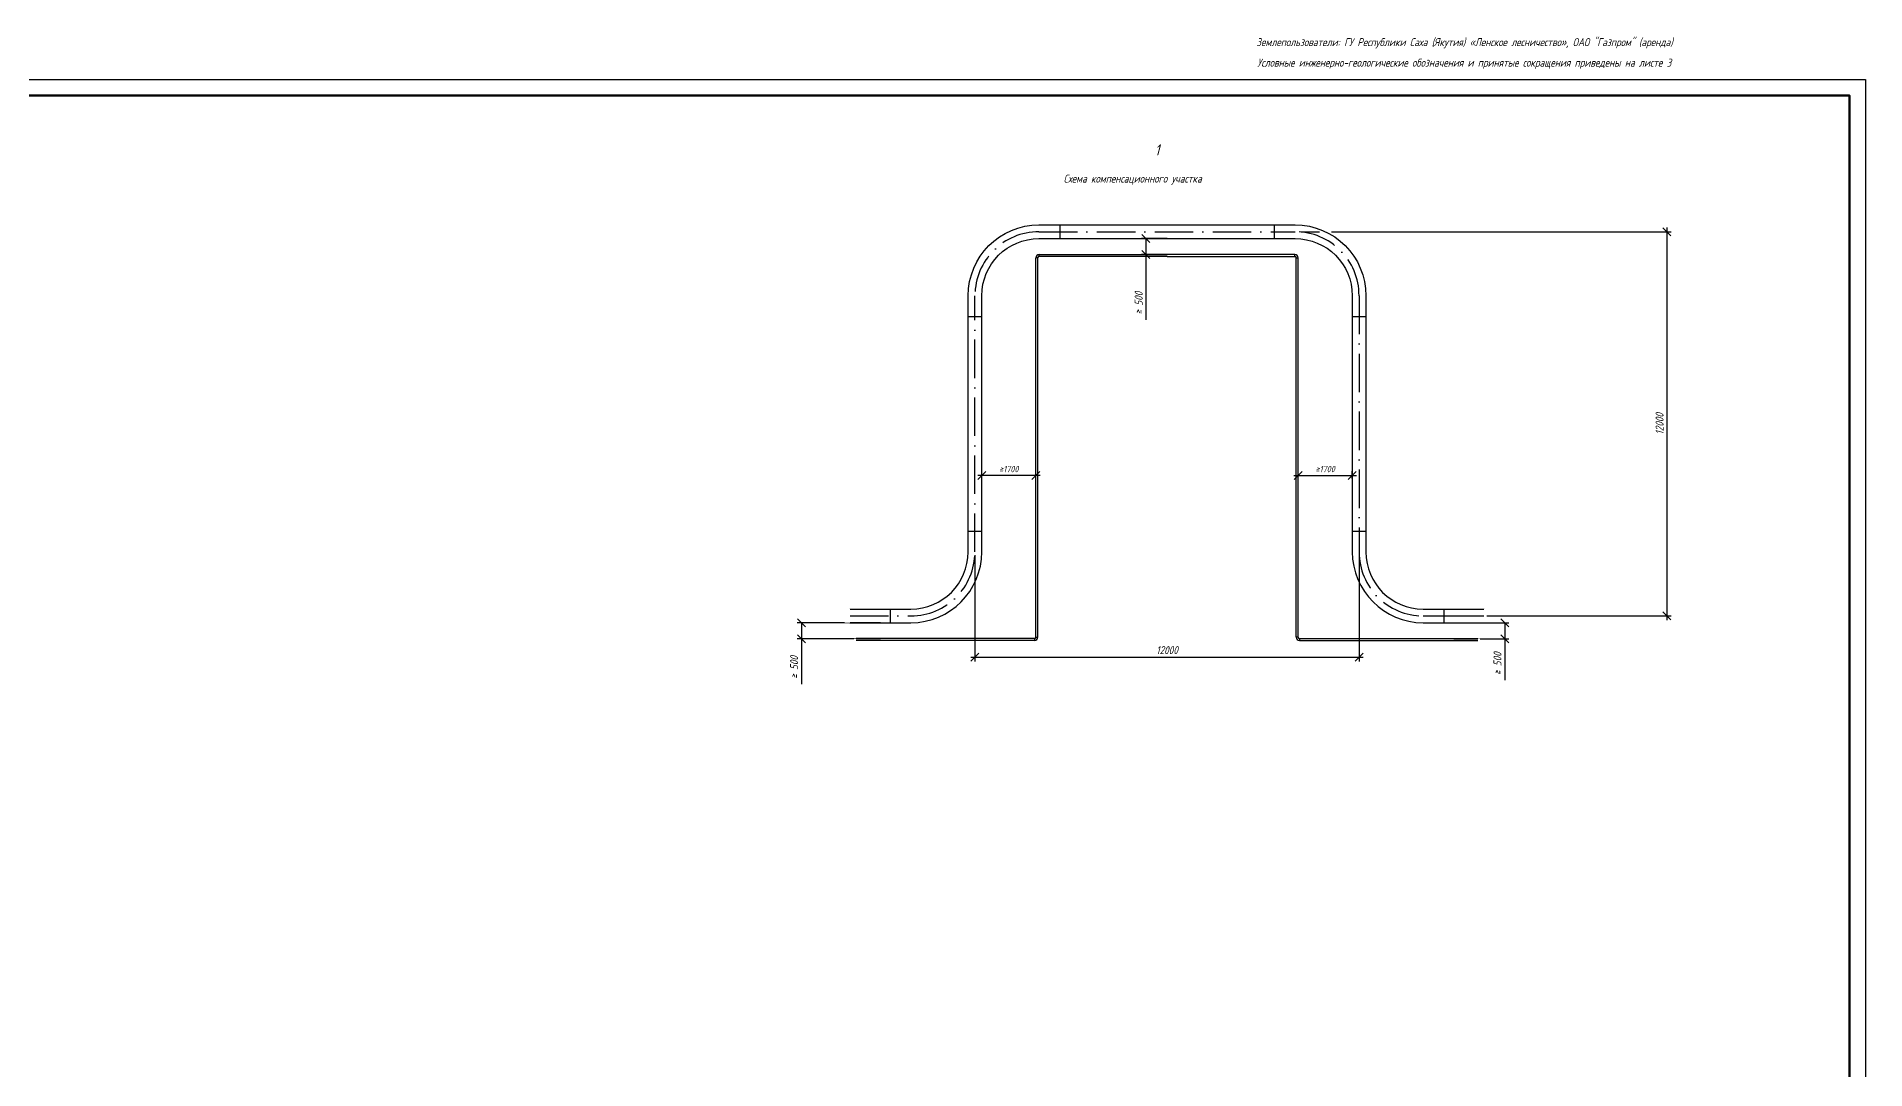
# Model space of a CAD drawing. Extents: x 0 to 1712, y -36 to 643.
# Drawn here: x 1141 to 1712, y 320 to 643 of the extents above; entities that cross this region are included whole.
import ezdxf
from ezdxf import colors
from ezdxf.entities.mleader import LeaderData, LeaderLine
from ezdxf.enums import TextEntityAlignment as Align
from ezdxf.math import Vec2, Vec3

# ---------------------------------------------------------------- set-up
doc = ezdxf.new("R2010")
doc.units = 0
doc.linetypes.add('ACAD_ISO10W100', pattern=[18, 12, -3, 0, -3])
doc.layers.add('ИИ_ОФОРМЛЕНИЕ_025', color=7, linetype='Continuous', lineweight=25)
doc.layers.add('ИИ_ТЕКСТ_025', color=7, linetype='Continuous', lineweight=25)
doc.layers.add('ТХ-Л', color=140, linetype='Continuous')
doc.styles.add('VNIPISIMPLEXCUR', font='simplex.shx', dxfattribs={"width": 0.8, "oblique": 15})
doc.dimstyles.new('Алекс', dxfattribs={"dimtxt": 2.5, "dimasz": 2.5, "dimexe": 1.33, "dimexo": 1, "dimgap": 1, "dimtad": 1, "dimdec": 0, "dimlfac": 100, "dimrnd": 1, "dimzin": 0, "dimdsep": 46, "dimtxsty": 'Standard', "dimblk": 'OBLIQUE', "dimcen": 2.5, "dimdle": 1.33, "dimadec": 0, "dimazin": 0, "dimtfac": 1, "dimtdec": 0, "dimtofl": 0, "dimtmove": 0, "dimatfit": 3, "dimfxl": 1, "dimtolj": 1, "dimtzin": 0, "dimarcsym": 0})

# ---------------------------------------------------------------- blocks, each defined once
blk = doc.blocks.new('ИИ03А2Х4')
at = {"color": 0, "linetype": 'Continuous', "lineweight": 25}
blk.add_lwpolyline([(0, 0), (0, 594), (1682, 594), (1682, 0)], close=True, dxfattribs=at)
at = {"color": 0, "linetype": 'Continuous', "lineweight": 50}
blk.add_lwpolyline([(20, 5), (20, 589), (1677, 589), (1677, 5)], close=True, dxfattribs=at)
at = {"color": 0, "linetype": 'Continuous', "style": 'VNIPISIMPLEXCUR', "oblique": 15, "width": 0.8, "flags": 8}
blk.add_attdef('FORMAT', text='', height=2.5, dxfattribs=at).set_placement((1677, 1.25), align=Align.RIGHT)
blk = doc.blocks.new('_Oblique')
at = {"color": 0, "linetype": 'ByBlock', "lineweight": -2}
blk.add_line((-0.5, -0.5), (0.5, 0.5), dxfattribs=at)
blk = doc.blocks.new('*D50')
at = {"layer": 'Defpoints', "color": 0, "transparency": 16777216}
for p in [(1434.21, 481.65), (1554.21, 481.65), (1554.21, 448.72)]:
    blk.add_point(p, dxfattribs=at)
at = {"layer": 'ТХ-Л', "color": 0, "lineweight": -2, "transparency": 16777216}
for p, q in [((1434.21, 480.65), (1434.21, 447.39)), ((1554.21, 480.65), (1554.21, 447.39)), ((1432.88, 448.72), (1555.54, 448.72))]:
    blk.add_line(p, q, dxfattribs=at)
at = {"layer": 'ТХ-Л', "color": 0, "lineweight": -2, "transparency": 16777216, "xscale": 2.5, "yscale": 2.5, "zscale": 2.5, "rotation": 180}
blk.add_blockref('_Oblique', (1434.21, 448.72), dxfattribs=at)
at = {"layer": 'ТХ-Л', "color": 0, "lineweight": -2, "transparency": 16777216, "xscale": 2.5, "yscale": 2.5, "zscale": 2.5}
blk.add_blockref('_Oblique', (1554.21, 448.72), dxfattribs=at)
at = {"layer": 'ТХ-Л', "color": 0, "transparency": 16777216, "insert": (1494.21, 450.97), "char_height": 2.5, "attachment_point": 5, "style": 'VNIPISIMPLEXCUR'}
blk.add_mtext('\\A1;12000', dxfattribs=at)
blk = doc.blocks.new('*D51')
at = {"layer": 'Defpoints', "color": 0, "transparency": 16777216}
for p in [(1527.71, 581.65), (1580.71, 461.65), (1650.34, 461.65)]:
    blk.add_point(p, dxfattribs=at)
at = {"layer": 'ТХ-Л', "color": 0, "lineweight": -2, "transparency": 16777216}
for p, q in [((1650.34, 582.98), (1650.34, 460.32)), ((1528.71, 581.65), (1532.34, 581.65)), ((1536.09, 581.65), (1541.81, 581.65)), ((1545.56, 581.65), (1651.67, 581.65)), ((1581.71, 461.65), (1651.67, 461.65))]:
    blk.add_line(p, q, dxfattribs=at)
at = {"layer": 'ТХ-Л', "color": 0, "lineweight": -2, "transparency": 16777216, "xscale": 2.5, "yscale": 2.5, "zscale": 2.5}
for p, rotation in [((1650.34, 581.65), 90), ((1650.34, 461.65), 270)]:
    blk.add_blockref('_Oblique', p, dxfattribs=dict(at, rotation=rotation))
at = {"layer": 'ТХ-Л', "color": 0, "transparency": 16777216, "insert": (1648.09, 521.65), "char_height": 2.5, "attachment_point": 5, "rotation": 90, "style": 'VNIPISIMPLEXCUR'}
blk.add_mtext('\\A1;12000', dxfattribs=at)
blk = doc.blocks.new('*D45')
at = {"layer": 'Defpoints', "color": 0, "transparency": 16777216}
for p in [(1379.97, 459.5), (1405.65, 459.5), (1405.65, 454.5)]:
    blk.add_point(p, dxfattribs=at)
at = {"layer": 'ТХ-Л', "color": 0, "lineweight": -2, "transparency": 16777216}
for p, q in [((1404.65, 459.5), (1378.64, 459.5)), ((1379.97, 459.5), (1379.97, 453.17)), ((1404.65, 454.5), (1378.64, 454.5)), ((1379.97, 454.5), (1379.97, 440.39))]:
    blk.add_line(p, q, dxfattribs=at)
at = {"layer": 'ТХ-Л', "color": 0, "lineweight": -2, "transparency": 16777216, "xscale": 2.5, "yscale": 2.5, "zscale": 2.5}
for p, rotation in [((1379.97, 459.5), 90), ((1379.97, 454.5), 270)]:
    blk.add_blockref('_Oblique', p, dxfattribs=dict(at, rotation=rotation))
at = {"layer": 'ТХ-Л', "color": 0, "transparency": 16777216, "insert": (1377.72, 445.57), "char_height": 2.5, "attachment_point": 5, "rotation": 90, "style": 'VNIPISIMPLEXCUR'}
blk.add_mtext('\\A1;≥ 500', dxfattribs=at)
blk = doc.blocks.new('*D46')
at = {"layer": 'Defpoints', "color": 0, "transparency": 16777216}
for p in [(1436.39, 505.53), (1436.39, 503.61), (1453.22, 505.53)]:
    blk.add_point(p, dxfattribs=at)
at = {"layer": 'ТХ-Л', "color": 0, "lineweight": -2, "transparency": 16777216}
for p, q in [((1454.55, 505.53), (1435.06, 505.53)), ((1436.39, 504.61), (1436.39, 506.86)), ((1453.22, 506.53), (1453.22, 506.86))]:
    blk.add_line(p, q, dxfattribs=at)
at = {"layer": 'ТХ-Л', "color": 0, "lineweight": -2, "transparency": 16777216, "xscale": 2.5, "yscale": 2.5, "zscale": 2.5, "rotation": 180}
blk.add_blockref('_Oblique', (1436.39, 505.53), dxfattribs=at)
at = {"layer": 'ТХ-Л', "color": 0, "lineweight": -2, "transparency": 16777216, "xscale": 2.5, "yscale": 2.5, "zscale": 2.5}
blk.add_blockref('_Oblique', (1453.22, 505.53), dxfattribs=at)
at = {"layer": 'ТХ-Л', "color": 0, "transparency": 16777216, "insert": (1444.8, 507.53), "char_height": 2, "attachment_point": 5, "style": 'VNIPISIMPLEXCUR'}
blk.add_mtext('\\A1;≥1700', dxfattribs=at)
blk = doc.blocks.new('*D47')
at = {"layer": 'Defpoints', "color": 0, "transparency": 16777216}
for p in [(1487.61, 579.52), (1495.21, 579.52), (1495.21, 574.52)]:
    blk.add_point(p, dxfattribs=at)
at = {"layer": 'ТХ-Л', "color": 0, "lineweight": -2, "transparency": 16777216}
for p, q in [((1494.21, 579.52), (1486.28, 579.52)), ((1487.61, 579.52), (1487.61, 573.19)), ((1494.21, 574.52), (1486.28, 574.52)), ((1487.61, 574.52), (1487.61, 554.17))]:
    blk.add_line(p, q, dxfattribs=at)
at = {"layer": 'ТХ-Л', "color": 0, "lineweight": -2, "transparency": 16777216, "xscale": 2.5, "yscale": 2.5, "zscale": 2.5}
for p, rotation in [((1487.61, 579.52), 90), ((1487.61, 574.52), 270)]:
    blk.add_blockref('_Oblique', p, dxfattribs=dict(at, rotation=rotation))
at = {"layer": 'ТХ-Л', "color": 0, "transparency": 16777216, "insert": (1485.36, 559.35), "char_height": 2.5, "attachment_point": 5, "rotation": 90, "style": 'VNIPISIMPLEXCUR'}
blk.add_mtext('\\A1;≥ 500', dxfattribs=at)
blk = doc.blocks.new('*D48')
at = {"layer": 'Defpoints', "color": 0, "transparency": 16777216}
for p in [(1582.77, 459.5), (1599.7, 459.5), (1582.77, 454.5)]:
    blk.add_point(p, dxfattribs=at)
at = {"layer": 'ТХ-Л', "color": 0, "lineweight": -2, "transparency": 16777216}
for p, q in [((1583.77, 459.5), (1601.03, 459.5)), ((1599.7, 459.5), (1599.7, 453.17)), ((1583.77, 454.5), (1601.03, 454.5)), ((1599.7, 454.5), (1599.7, 441.56))]:
    blk.add_line(p, q, dxfattribs=at)
at = {"layer": 'ТХ-Л', "color": 0, "lineweight": -2, "transparency": 16777216, "xscale": 2.5, "yscale": 2.5, "zscale": 2.5}
for p, rotation in [((1599.7, 459.5), 90), ((1599.7, 454.5), 270)]:
    blk.add_blockref('_Oblique', p, dxfattribs=dict(at, rotation=rotation))
at = {"layer": 'ТХ-Л', "color": 0, "transparency": 16777216, "insert": (1597.45, 446.74), "char_height": 2.5, "attachment_point": 5, "rotation": 90, "style": 'VNIPISIMPLEXCUR'}
blk.add_mtext('\\A1;≥ 500', dxfattribs=at)
blk = doc.blocks.new('*D49')
at = {"layer": 'Defpoints', "color": 0, "transparency": 16777216}
for p in [(1535.2, 505.53), (1552.04, 505.53), (1552.04, 503.61)]:
    blk.add_point(p, dxfattribs=at)
at = {"layer": 'ТХ-Л', "color": 0, "lineweight": -2, "transparency": 16777216}
for p, q in [((1533.87, 505.53), (1553.37, 505.53)), ((1535.2, 506.53), (1535.2, 506.86)), ((1552.04, 504.61), (1552.04, 506.86))]:
    blk.add_line(p, q, dxfattribs=at)
at = {"layer": 'ТХ-Л', "color": 0, "lineweight": -2, "transparency": 16777216, "xscale": 2.5, "yscale": 2.5, "zscale": 2.5, "rotation": 180}
blk.add_blockref('_Oblique', (1535.2, 505.53), dxfattribs=at)
at = {"layer": 'ТХ-Л', "color": 0, "lineweight": -2, "transparency": 16777216, "xscale": 2.5, "yscale": 2.5, "zscale": 2.5}
blk.add_blockref('_Oblique', (1552.04, 505.53), dxfattribs=at)
at = {"layer": 'ТХ-Л', "color": 0, "transparency": 16777216, "insert": (1543.62, 507.53), "char_height": 2, "attachment_point": 5, "style": 'VNIPISIMPLEXCUR'}
blk.add_mtext('\\A1;≥1700', dxfattribs=at)

msp = doc.modelspace()

# ---------------------------------------------------------------- linework, layer by layer
at = {"layer": 'ТХ-Л', "lineweight": 30}
for points in [[(1395.1644, 463.7826), (1414.212, 463.7826, 0.41421356), (1432.082, 481.6526), (1432.082, 561.6526, -0.41421356), (1454.212, 583.7826), (1534.212, 583.7826, -0.41421356), (1556.342, 561.6526), (1556.342, 481.6526, 0.41421356), (1574.212, 463.7826), (1593.2596, 463.7826)], [(1395.1644, 459.5226), (1414.212, 459.5226, 0.41421356), (1436.342, 481.6526), (1436.342, 561.6526, -0.41421356), (1454.212, 579.5226), (1534.212, 579.5226, -0.41421356), (1552.082, 561.6526), (1552.082, 481.6526, 0.41421356), (1574.212, 459.5226), (1593.2596, 459.5226)]]:
    msp.add_lwpolyline(points, format="xyb", dxfattribs=at)
for points in [[(1460.712, 583.7826), (1460.712, 579.5226)], [(1527.712, 583.7826), (1527.712, 579.5226)], [(1453.2576, 455.0182), (1453.2449, 573.4976)], [(1453.8149, 573.4976), (1453.2449, 573.4976)], [(1453.8276, 455.0182), (1453.8149, 573.4976)], [(1454.2799, 573.9626), (1454.2799, 574.5326)], [(1454.2799, 574.5326), (1494.212, 574.5326)], [(1494.212, 573.9626), (1454.2799, 573.9626)], [(1534.1442, 574.5326), (1494.212, 574.5326)], [(1494.212, 573.9626), (1534.1442, 573.9626)], [(1534.1442, 573.9626), (1534.1442, 574.5326)], [(1534.5964, 455.0182), (1534.6092, 573.4976)], [(1534.6092, 573.4976), (1535.1792, 573.4976)], [(1535.1664, 455.0182), (1535.1792, 573.4976)], [(1432.082, 555.1526), (1436.342, 555.1526)], [(1552.082, 555.1526), (1556.342, 555.1526)], [(1432.082, 488.1526), (1436.342, 488.1526)], [(1552.082, 488.1526), (1556.342, 488.1526)], [(1407.712, 463.7826), (1407.712, 459.5226)], [(1580.712, 463.7826), (1580.712, 459.5226)], [(1452.7926, 454.5532), (1397.0924, 454.5532)], [(1452.7926, 453.9832), (1397.0924, 453.9833)], [(1452.7926, 454.5532), (1452.7926, 453.9832)], [(1453.2576, 455.0182), (1453.8276, 455.0182)], [(1535.1664, 455.0182), (1534.5964, 455.0182)], [(1535.6314, 454.5532), (1535.6314, 453.9832)], [(1535.6314, 454.5532), (1591.3317, 454.5532)], [(1535.6314, 453.9832), (1591.3317, 453.9833)]]:
    msp.add_lwpolyline(points, dxfattribs=at)
at = {"layer": 'ТХ-Л', "linetype": 'ACAD_ISO10W100'}
msp.add_lwpolyline([(1395.1644, 461.6526), (1414.212, 461.6526, 0.41421356), (1434.212, 481.6526), (1434.212, 561.6526, -0.41421356), (1454.212, 581.6526), (1534.212, 581.6526, -0.41421356), (1554.212, 561.6526), (1554.212, 481.6526, 0.41421356), (1574.212, 461.6526), (1593.2596, 461.6526)], format="xyb", dxfattribs=at)
at = {"layer": 'ТХ-Л', "lineweight": 30}
for centre, radius, start, end in [((1454.2799, 573.4976), 1.035, 90, 180), ((1454.2799, 573.4976), 0.465, 90, 180), ((1534.1442, 573.4976), 1.035, 0, 90), ((1534.1442, 573.4976), 0.465, 0, 90), ((1452.7926, 455.0182), 1.035, 270, 360), ((1452.7926, 455.0182), 0.465, 270, 360), ((1535.6314, 455.0182), 1.035, 180, 270), ((1535.6314, 455.0182), 0.465, 180, 270)]:
    msp.add_arc(centre, radius, start, end, dxfattribs=at)

# ---------------------------------------------------------------- block references
at = {"layer": 'ИИ_ОФОРМЛЕНИЕ_025'}
msp.add_blockref('ИИ03А2Х4', (30.3976, 35.2274), dxfattribs=at)

# ---------------------------------------------------------------- texts
at = {"layer": 'ИИ_ОФОРМЛЕНИЕ_025', "style": 'VNIPISIMPLEXCUR', "oblique": 15, "width": 0.8}
msp.add_text('Землепользователи: ГУ Республики Саха (Якутия) «Ленское лесничество», ОАО "Газпром" (аренда) ', height=2.5, dxfattribs=at).set_placement((1522.13, 639.6097))
at = {"layer": 'ИИ_ТЕКСТ_025', "style": 'VNIPISIMPLEXCUR', "oblique": 15, "width": 0.8}
msp.add_text('Условные инженерно-геологические обозначения и принятые сокращения приведены на листе 3', height=2.5, dxfattribs=at).set_placement((1522.3976, 633.2039))
at = {"layer": 'ТХ-Л', "ltscale": 100, "insert": (1461.9006, 599.4855), "char_height": 2.5, "attachment_point": 1, "style": 'VNIPISIMPLEXCUR'}
msp.add_mtext_dynamic_manual_height_columns('Схема компенсационного участка', width=59.362747, gutter_width=12.5, heights=[0], dxfattribs=at)

# ---------------------------------------------------------------- dimensions: what is measured, and where the dimension line sits
at = {"layer": 'ТХ-Л'}
dim = msp.add_linear_dim(base=(1650.3396, 461.6526), p1=(1527.712, 581.6526), p2=(1580.712, 461.6526), angle=90, dimstyle='Алекс', override={"dimtxsty": 'VNIPISIMPLEXCUR'}, dxfattribs=at)
dim.commit()
dim.dimension.update_dxf_attribs({"geometry": '*D51', "text_midpoint": (1650.3396, 521.6526), "dimtype": 160})
for base, p1, p2, angle, text, override, picture, middle in [((1487.6115, 579.5226), (1495.212, 574.5226), (1495.212, 579.5226), 90, '≥ <>', {"dimtxsty": 'VNIPISIMPLEXCUR'}, '*D47', (1487.6115, 559.3509)), ((1552.038, 505.5296), (1535.203, 505.5296), (1552.038, 503.6092), 180, '≥1700', {"dimtxt": 2, "dimtxsty": 'VNIPISIMPLEXCUR'}, '*D49', (1543.6205, 505.5296)), ((1379.9705, 459.5041), (1405.6522, 454.5041), (1405.6522, 459.5041), 90, '≥ <>', {"dimtxsty": 'VNIPISIMPLEXCUR'}, '*D45', (1379.9705, 445.5669))]:
    dim = msp.add_linear_dim(base=base, p1=p1, p2=p2, angle=angle, text=text, dimstyle='Алекс', override=override, dxfattribs=at)
    dim.commit()
    dim.dimension.update_dxf_attribs({"geometry": picture, "text_midpoint": middle, "dimtype": 160})
dim = msp.add_linear_dim(base=(1436.386, 505.5296), p1=(1453.221, 505.5296), p2=(1436.386, 503.6092), text='≥1700', dimstyle='Алекс', override={"dimtxt": 2, "dimtxsty": 'VNIPISIMPLEXCUR'}, dxfattribs=at)
dim.commit()
dim.dimension.update_dxf_attribs({"geometry": '*D46', "text_midpoint": (1444.8035, 505.5296), "dimtype": 160})
dim = msp.add_linear_dim(base=(1554.212, 448.7164), p1=(1434.212, 481.6526), p2=(1554.212, 481.6526), dimstyle='Алекс', override={"dimtxsty": 'VNIPISIMPLEXCUR'}, dxfattribs=at)
dim.commit()
dim.dimension.update_dxf_attribs({"geometry": '*D50', "text_midpoint": (1494.212, 448.7164), "dimtype": 160})

# ---------------------------------------------------------------- next in the draw order: wipeouts: each hides what was drawn before it
at = {"linetype": 'Continuous'}
for points in [[(1395.1644, 459.5226), (1395.1644, 463.7826), (1393.5408, 463.7826), (1393.5408, 459.5226)], [(1593.2596, 459.5226), (1593.2596, 463.7826), (1594.0943, 463.7826), (1594.0943, 459.5226)], [(1397.0924, 453.9833), (1397.0924, 454.5532), (1396.3843, 454.5532), (1396.3843, 453.9833)]]:
    msp.add_wipeout(points, dxfattribs=at).dxf.layer = 'ТХ-Л'

# ---------------------------------------------------------------- next in the draw order: dimensions: what is measured, and where the dimension line sits
at = {"layer": 'ТХ-Л'}
dim = msp.add_linear_dim(base=(1599.702, 459.5041), p1=(1582.7718, 454.5041), p2=(1582.7718, 459.5041), angle=90, text='≥ <>', dimstyle='Алекс', override={"dimtxsty": 'VNIPISIMPLEXCUR'}, dxfattribs=at)
dim.commit()
dim.dimension.update_dxf_attribs({"geometry": '*D48', "text_midpoint": (1599.702, 446.7392), "dimtype": 160})

# ---------------------------------------------------------------- next in the draw order: leaders
at = {"layer": 'ТХ-Л', "linetype": 'Continuous', "ltscale": 100}
ml = msp.add_multileader_mtext('Standard', dxfattribs=at)
ml.set_content('1\\P', color=256, style='VNIPISIMPLEXCUR')
ml.set_leader_properties()
ml.build(insert=Vec2(0, 0))
ml.multileader.update_dxf_attribs({"leader_type": 0, "has_dogleg": 0, "text_left_attachment_type": 0, "text_right_attachment_type": 0, "dogleg_length": 0.36})
ctx = ml.context
ctx.base_point, ctx.char_height = Vec3(1488.3937, 608.9497), 3.5
ctx.left_attachment, ctx.right_attachment = 0, 0
notes = []
notes.append((ctx, [(0, (0, 0, 0), (0, 0), (1, 0), 1, [])]))
ctx.mtext.insert, ctx.mtext.flow_direction = Vec3(1490.3937, 608.9497), 5
for ctx, leaders in notes:
    for number, flags, end, landing, length, lines in leaders:
        leader = LeaderData()
        leader.index, (leader.has_last_leader_line, leader.has_dogleg_vector, leader.attachment_direction) = number, flags
        leader.last_leader_point, leader.dogleg_vector, leader.dogleg_length = Vec3(end), Vec3(landing), length
        for number, points, colour, breaks in lines:
            line = LeaderLine()
            line.index, line.vertices, line.color, line.breaks = number, Vec3.list(points), colors.encode_raw_color(colour), breaks
            leader.lines.append(line)
        ctx.leaders.append(leader)

# ---------------------------------------------------------------- next in the draw order: wipeouts: each hides what was drawn before it
at = {"linetype": 'Continuous'}
msp.add_wipeout([(1591.3317, 453.9833), (1591.3317, 454.5532), (1592.0398, 454.5532), (1592.0398, 453.9833)], dxfattribs=at).dxf.layer = 'ТХ-Л'

doc.saveas('drawing.dxf')
